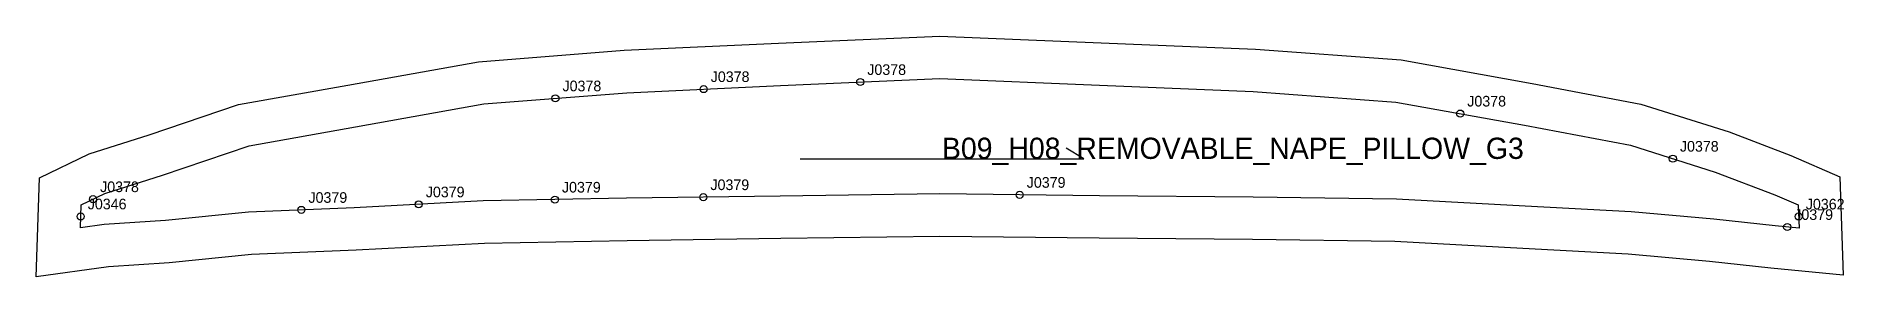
# Model space of a CAD drawing. Header units: millimetres. Extents: x -13 to 497, y -20 to 48.
import ezdxf

# ---------------------------------------------------------------- set-up
doc = ezdxf.new("R2010")
doc.units = ezdxf.units.MM
for name, color, linetype in [('CUT', 1, 'Continuous'), ('GRAIN', 3, 'Continuous'), ('LABEL', 7, 'Continuous'), ('NOTCH', 2, 'Continuous'), ('SEW', 5, 'Continuous')]:
    doc.layers.add(name, color=color, linetype=linetype)

msp = doc.modelspace()

# ---------------------------------------------------------------- linework, layer by layer
at = {"layer": 'CUT'}
msp.add_lwpolyline([(-11.76, 7.66), (2.3, 14.43), (19.19, 19.79), (44.4, 28.38), (75.25, 33.86), (112.1, 40.45), (153.18, 43.69), (196.69, 45.75), (242.23, 47.71), (287.74, 45.81), (331.22, 44.03), (372.34, 41), (409.26, 34.34), (439.94, 28.49), (464.8, 20.61), (482.22, 14), (496.05, 7.97), (496.98, -19.81), (476.58, -17.85), (459.29, -15.98), (436.3, -13.91), (406.65, -12.32), (370.56, -10.35), (330.39, -9.78), (287.1, -9.42), (242.2, -8.89), (197.32, -9.49), (154.04, -10.13), (113.82, -10.86), (77.62, -12.79), (48.06, -14), (24.87, -16.34), (7.73, -17.52), (-12.67, -20.35), (-11.76, 7.66)], close=True, dxfattribs=at)
at = {"layer": 'GRAIN'}
for p, q in [((282.78, 13), (277.78, 16)), ((202.78, 13), (282.78, 13))]:
    msp.add_line(p, q, dxfattribs=at)
at = {"layer": 'NOTCH'}
for centre in [(219.74, 34.73), (133.78, 30.12), (175.58, 32.73), (388.95, 25.81), (448.92, 13.06), (3.37, 1.62), (95.22, 0.16), (133.62, 1.5), (175.5, 2.19), (264.71, 2.85), (-0.11, -3.25), (62.13, -1.41), (484.42, -3.28), (481.17, -6.24)]:
    msp.add_circle(centre, 1, dxfattribs=at)
at = {"layer": 'SEW'}
msp.add_lwpolyline([(0, 0), (6.74, 3.25), (22.94, 8.39), (47.4, 16.73), (77.36, 22.04), (113.63, 28.54), (153.93, 31.71), (197.23, 33.76), (242.24, 35.7), (287.24, 33.82), (330.53, 32.05), (370.83, 29.08), (407.07, 22.54), (436.99, 16.84), (460.85, 9.27), (477.69, 2.89), (484.31, 0), (484.53, -6.56), (477.8, -5.91), (460.47, -4.03), (437.15, -1.94), (407.29, -0.34), (370.98, 1.64), (330.53, 2.22), (287.23, 2.58), (242.19, 3.11), (197.15, 2.51), (153.84, 1.87), (113.39, 1.13), (77.06, -0.8), (47.21, -2.02), (23.85, -4.38), (6.49, -5.58), (-0.21, -6.51)], close=True, dxfattribs=at)

# ---------------------------------------------------------------- texts
at = {"layer": 'LABEL'}
for s, height, p in [('J0378', 3, (177.58, 34.73)), ('J0378', 3, (221.74, 36.73)), ('J0378', 3, (135.78, 32.12)), ('J0378', 3, (390.95, 27.81)), ('B09_H08_REMOVABLE_NAPE_PILLOW_G3', 6, (242.78, 13)), ('J0378', 3, (450.92, 15.06)), ('J0378', 3, (5.37, 3.62)), ('J0379', 3, (97.22, 2.16)), ('J0379', 3, (135.62, 3.5)), ('J0379', 3, (177.5, 4.19)), ('J0379', 3, (266.71, 4.85)), ('J0346', 3, (1.89, -1.25)), ('J0379', 3, (64.13, 0.59)), ('J0362', 3, (486.42, -1.28)), ('J0379', 3, (483.17, -4.24))]:
    msp.add_text(s, height=height, dxfattribs=at).set_placement(p)

doc.saveas('drawing.dxf')
